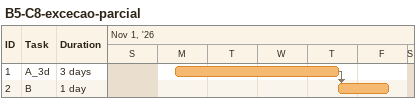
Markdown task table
B5-C8-excecao-parcial

| ID | Task | Duration | Start | Finish | Predecessors |
|---|---|---|---|---|---|
| 1 | A_3d | 3d | 2026-11-02 | 2026-11-05 |  |
| 2 | B | 1d | 2026-11-05 | 2026-11-06 | 1 |
